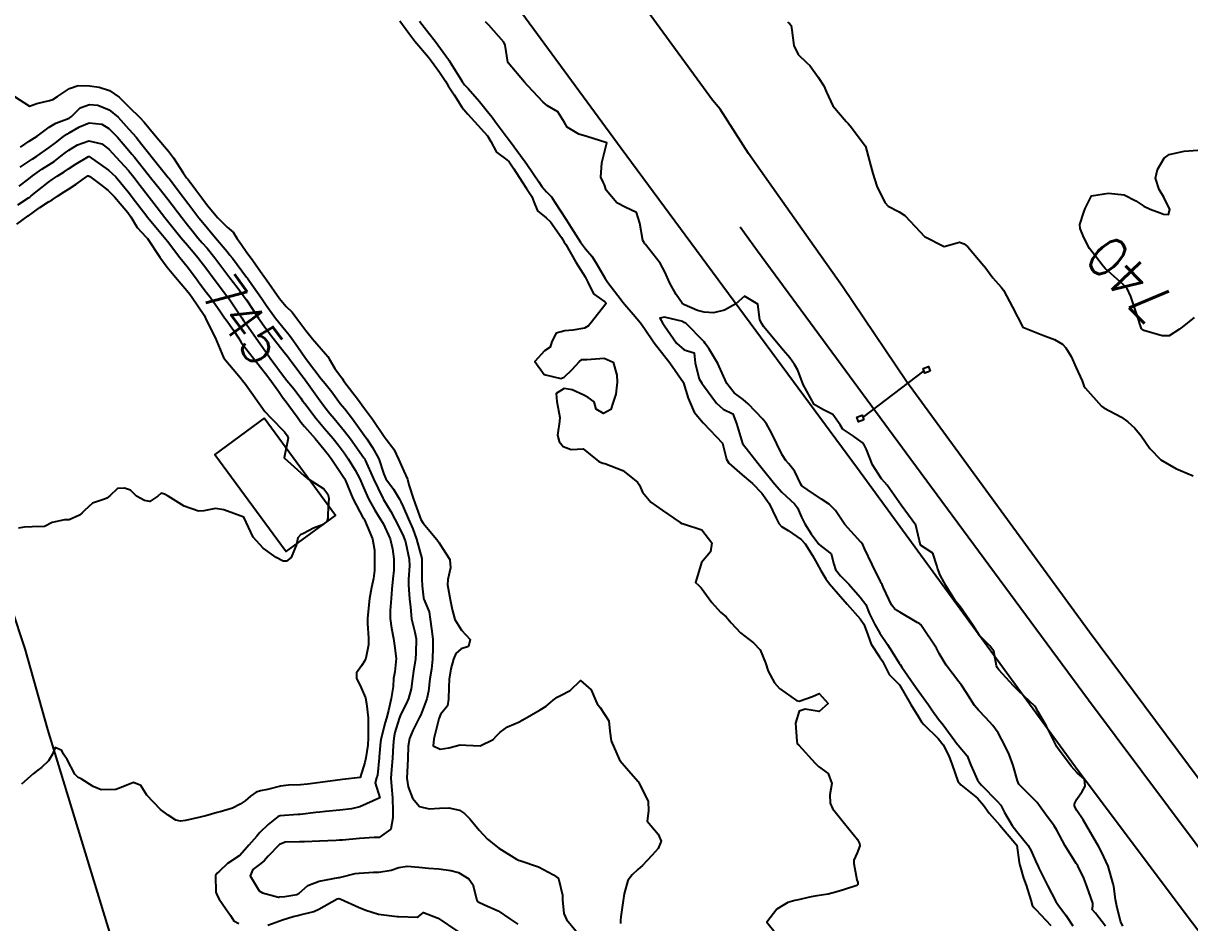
# Model space of a CAD drawing. Header units: metres. Extents: x 307586 to 320046, y 7427249 to 7434250.
# Drawn here: x 317432.6 to 317549.7, y 7431830.2 to 7431920.4 of the extents above; entities that cross this region are included whole.
import ezdxf
from ezdxf.enums import TextEntityAlignment as Align

# ---------------------------------------------------------------- set-up
doc = ezdxf.new("R2010")
doc.units = ezdxf.units.M
doc.header["$MEASUREMENT"] = 0
for name, color, linetype in [('Cotas', 45, 'Continuous'), ('Curvas de Nivel 1m', 11, 'Continuous'), ('Curvas de Nivel 5m', 15, 'Continuous'), ('Divisa', 42, 'FENCELINE2'), ('Edificações', 30, 'Continuous'), ('Linha Férrea', 20, 'Continuous'), ('Portico', 45, 'Continuous'), ('Vias Primárias', 230, 'Continuous')]:
    doc.layers.add(name, color=color, linetype=linetype)
doc.styles.add('Style-STANDARD', font='STANDARD.shx')
doc.linetypes.add('FENCELINE2', pattern='A,0.25,-0.1,[132,ltypeshp.shx,S=0.1,R=0,X=-0.1,Y=0],-0.1,1', length=1.45)

msp = doc.modelspace()

# ---------------------------------------------------------------- linework, layer by layer
at = {"layer": 'Curvas de Nivel 1m', "flags": 128}
for points, elevation in [([(317470.4, 7431920.69), (317471.3, 7431919.45), (317471.89, 7431918.67), (317473.28, 7431917.04), (317473.58, 7431916.66), (317474.36, 7431915.54), (317474.96, 7431914.64), (317475.24, 7431914.19), (317475.86, 7431913.26), (317476.26, 7431912.62), (317476.61, 7431912.02), (317477.21, 7431911.34), (317477.9, 7431910.6), (317479.18, 7431909.16), (317479.54, 7431908.58), (317480.1, 7431907.51), (317481.15, 7431906.74), (317481.36, 7431906.56), (317481.85, 7431905.84), (317482.66, 7431904.54), (317483.12, 7431903.87), (317483.63, 7431903.06), (317483.85, 7431902.53), (317484.2, 7431901.63), (317485.09, 7431900.91), (317485.51, 7431900.51), (317486.61, 7431898.95), (317486.91, 7431898.49), (317487.05, 7431898.24), (317488.08, 7431896.48), (317489.01, 7431895.01), (317489.26, 7431894.47), (317489.84, 7431893.31), (317490.98, 7431892.5), (317491.05, 7431892.44), (317491.1, 7431892.32), (317490.98, 7431892.17), (317489.63, 7431890.46), (317489.35, 7431890.07), (317488.95, 7431889.84), (317487.78, 7431889.65), (317486.95, 7431889.58), (317486.1, 7431889.34), (317485.64, 7431888.5), (317485.49, 7431887.94), (317484.92, 7431887.57), (317483.95, 7431886.52), (317484.89, 7431885.21), (317486.57, 7431884.81), (317486.89, 7431884.94), (317487.69, 7431885.7), (317488.39, 7431886.48), (317488.68, 7431886.71), (317488.92, 7431886.71), (317489.17, 7431886.72), (317490.92, 7431886.84), (317491.82, 7431886.43), (317492.18, 7431885.14), (317492.21, 7431884.43), (317492.09, 7431883.21), (317491.8, 7431882.43), (317491.59, 7431881.7), (317490.85, 7431881.3), (317490.11, 7431881.71), (317489.9, 7431882.45), (317489.31, 7431882.9), (317488.87, 7431883.11), (317487.71, 7431883.65), (317486.88, 7431883.8), (317486.09, 7431883.28), (317486.17, 7431882.5), (317486.45, 7431880.89), (317486.42, 7431880.49), (317486.22, 7431879.1), (317486.39, 7431878.49), (317486.81, 7431877.98), (317487.61, 7431877.68), (317488.81, 7431877.73), (317489.5, 7431877.16), (317490.39, 7431876.45), (317490.79, 7431876.29), (317490.98, 7431876.25), (317492.78, 7431875.56), (317494.26, 7431874.4), (317494.46, 7431874.09), (317494.75, 7431873.38), (317495.59, 7431872.38), (317496.73, 7431871.57), (317498.54, 7431870.35), (317498.72, 7431870.25), (317498.87, 7431870.2), (317500.71, 7431869.6), (317501.73, 7431868.31), (317501.59, 7431867.4), (317500.67, 7431866.32), (317500.22, 7431864.75), (317500.1, 7431864.33), (317500.37, 7431864.05), (317500.64, 7431863.8), (317501.73, 7431862.31), (317502.61, 7431861.33), (317503.18, 7431860.87), (317503.68, 7431860.28), (317504.59, 7431859.26), (317505.91, 7431858.26), (317506.57, 7431857.55), (317507.11, 7431856.24), (317507.37, 7431855.42), (317508.01, 7431854.24), (317508.52, 7431853.68), (317510.23, 7431852.48), (317510.51, 7431852.4), (317511.83, 7431852.87), (317512.52, 7431853.17), (317513.4, 7431852.17), (317512.49, 7431851.37), (317511.1, 7431851.59), (317510.49, 7431851.4), (317510.13, 7431850.21), (317510.26, 7431848.4), (317510.28, 7431848.2), (317510.34, 7431848.09), (317510.45, 7431847.99), (317512.11, 7431846.18), (317512.43, 7431845.86), (317513.42, 7431845.16), (317513.76, 7431844.16), (317513.56, 7431843), (317513.61, 7431842.16), (317513.85, 7431841.63), (317514.37, 7431840.97), (317515.05, 7431840.14), (317516.34, 7431838.51), (317516.54, 7431838.13), (317516.58, 7431837.88), (317516.32, 7431837.17), (317516, 7431836.45), (317515.97, 7431836.13), (317516.3, 7431834.47), (317516.37, 7431834.21), (317516.4, 7431834.13), (317516.39, 7431834.02), (317516.29, 7431833.92), (317514.96, 7431833.46), (317514.28, 7431833.27), (317513.42, 7431833.02), (317512.27, 7431832.87), (317511.7, 7431832.76), (317510.27, 7431832.43), (317510.06, 7431832.41), (317509.37, 7431832.21), (317508.68, 7431831.79), (317508.26, 7431831.52), (317507.24, 7431830.24), (317508.22, 7431829.01)], 741), ([(317431.6, 7431913.16), (317433.21, 7431912.13), (317433.93, 7431912.41), (317435.22, 7431912.7), (317435.53, 7431912.79), (317436.01, 7431913.1), (317437.23, 7431913.92), (317438.1, 7431914.22), (317439.23, 7431914.18), (317440.2, 7431914.03), (317441.23, 7431913.7), (317442.21, 7431913.03), (317443.21, 7431912.05), (317444.27, 7431911), (317444.72, 7431910.53), (317445.18, 7431909.96), (317446, 7431908.98), (317447.16, 7431907.62), (317447.66, 7431906.96), (317448.64, 7431905.45), (317448.98, 7431904.95), (317449.12, 7431904.76), (317449.91, 7431903.74), (317450.52, 7431902.93), (317451.09, 7431902.17), (317452.12, 7431900.91), (317453.06, 7431899.98), (317453.64, 7431899.47), (317454.03, 7431898.89), (317454.44, 7431898.27), (317455.04, 7431897.45), (317455.46, 7431896.87), (317456.57, 7431895.3), (317456.89, 7431894.85), (317457, 7431894.69), (317458.29, 7431892.84), (317458.97, 7431892.03), (317459.58, 7431891.44), (317460.06, 7431890.81), (317460.44, 7431890.29), (317460.95, 7431889.63), (317461.61, 7431888.79), (317462.92, 7431887.27), (317463.15, 7431887.01), (317463.29, 7431886.77), (317463.87, 7431885.79), (317464.62, 7431884.75), (317464.74, 7431884.61), (317464.88, 7431884.41), (317466.13, 7431882.74), (317466.85, 7431881.8), (317467.64, 7431880.72), (317468.82, 7431878.98), (317469.03, 7431878.71), (317469.8, 7431877.69), (317470.26, 7431876.69), (317470.78, 7431875.49), (317471.15, 7431874.68), (317471.3, 7431874.13), (317471.77, 7431872.67), (317472.37, 7431871.02), (317472.51, 7431870.66), (317472.72, 7431870.29), (317474.09, 7431868.64), (317474.34, 7431868.29), (317474.68, 7431867.78), (317475.42, 7431866.62), (317475.48, 7431865.8), (317475.2, 7431864.62), (317475.19, 7431864.07), (317475.44, 7431862.62), (317475.63, 7431861.61), (317475.9, 7431860.62), (317476.59, 7431859.54), (317477.45, 7431858.6), (317477.28, 7431857.89), (317476.56, 7431857.66), (317476, 7431857.18), (317475.78, 7431856.62), (317475.5, 7431855.66), (317475.35, 7431854.62), (317475.32, 7431853.82), (317475.28, 7431852.62), (317475.19, 7431851.93), (317474.49, 7431851.06), (317474.31, 7431850.63), (317473.95, 7431849.15), (317473.79, 7431848.64), (317473.73, 7431847.92), (317474.44, 7431847.6), (317475.32, 7431847.74), (317476.45, 7431848.04), (317477.06, 7431847.99), (317478.45, 7431847.91), (317479.77, 7431848.57), (317480.1, 7431848.92), (317480.46, 7431849.3), (317481.21, 7431849.82), (317482.48, 7431850.38), (317482.58, 7431850.44), (317482.73, 7431850.54), (317484.49, 7431851.55), (317485.08, 7431851.92), (317485.79, 7431852.5), (317486.19, 7431852.81), (317486.51, 7431852.98), (317487.5, 7431853.49), (317488.52, 7431854.47), (317489.62, 7431853.56), (317490.07, 7431852.45), (317490.2, 7431852.14), (317490.5, 7431851.78), (317491.38, 7431850.43), (317491.49, 7431849.4), (317491.6, 7431848.43), (317492.43, 7431846.58), (317492.49, 7431846.47), (317492.53, 7431846.42), (317493.14, 7431845.69), (317494.29, 7431844.39), (317494.34, 7431844.33), (317494.4, 7431844.22), (317495.33, 7431842.38), (317495.36, 7431841.39), (317495.24, 7431840.38), (317496.34, 7431839.05), (317496.65, 7431838.37), (317496.33, 7431837.62), (317495.73, 7431836.96), (317495.2, 7431836.38), (317494.76, 7431835.93), (317494.3, 7431835.5), (317493.72, 7431834.97), (317493.28, 7431834.41), (317492.93, 7431833.07), (317492.81, 7431832.41), (317492.6, 7431830.77), (317492.56, 7431830.42), (317492.55, 7431830.1)], 742), ([(317432.28, 7431908.03), (317433.17, 7431908.61), (317433.98, 7431909.13), (317435.18, 7431910.03), (317435.85, 7431910.43), (317437.19, 7431910.94), (317437.29, 7431910.99), (317437.41, 7431911.09), (317438.3, 7431911.98), (317439.21, 7431912.29), (317440.05, 7431912.22), (317441.2, 7431911.78), (317442.09, 7431911.03), (317443.18, 7431909.83), (317443.57, 7431909.4), (317443.9, 7431909.01), (317444.47, 7431908.3), (317445.16, 7431907.45), (317445.53, 7431906.99), (317447.12, 7431904.99), (317447.14, 7431904.97), (317447.21, 7431904.88), (317448.68, 7431902.95), (317449.09, 7431902.41), (317450.21, 7431900.93), (317450.59, 7431900.45), (317451.06, 7431899.89), (317451.89, 7431898.91), (317453.04, 7431897.54), (317453.33, 7431897.19), (317453.57, 7431896.89), (317455, 7431894.98), (317455.09, 7431894.87), (317455.3, 7431894.56), (317456.5, 7431892.85), (317456.97, 7431892.16), (317457.92, 7431890.84), (317458.94, 7431889.58), (317459.29, 7431889.18), (317459.56, 7431888.82), (317460.12, 7431888.01), (317460.91, 7431886.83), (317460.94, 7431886.8), (317461, 7431886.71), (317462.49, 7431884.78), (317462.88, 7431884.3), (317463.56, 7431883.46), (317464.06, 7431882.76), (317464.4, 7431882.3), (317464.85, 7431881.75), (317465.64, 7431880.74), (317466.82, 7431879.12), (317467.08, 7431878.73), (317467.65, 7431877.87), (317468.28, 7431876.72), (317468.77, 7431875.2), (317469, 7431874.71), (317469.74, 7431873.68), (317470.34, 7431872.69), (317470.48, 7431872.42), (317470.74, 7431871.91), (317471.27, 7431870.67), (317471.68, 7431869.7), (317472.06, 7431868.67), (317472.59, 7431866.74), (317472.6, 7431866.66), (317472.59, 7431864.71), (317472.59, 7431864.66), (317472.64, 7431864), (317472.76, 7431862.79), (317472.8, 7431862.66), (317473.32, 7431861.36), (317473.45, 7431860.65), (317473.56, 7431859.68), (317473.69, 7431858.64), (317473.71, 7431857.79), (317473.66, 7431856.64), (317473.56, 7431855.62), (317473.41, 7431854.65), (317473.26, 7431853.4), (317473.09, 7431852.65), (317472.49, 7431851.05), (317472.36, 7431850.79), (317472.3, 7431850.66), (317471.68, 7431849.45), (317471.37, 7431848.67), (317471.23, 7431847.88), (317471.2, 7431846.67), (317471.15, 7431845.94), (317471.1, 7431844.67), (317471.24, 7431843.82), (317471.66, 7431842.67), (317472.37, 7431841.84), (317473.34, 7431841.61), (317474.37, 7431841.68), (317475.31, 7431841.69), (317476.37, 7431841.46), (317476.9, 7431841.13), (317477.42, 7431840.59), (317478.35, 7431839.47), (317479.18, 7431838.57), (317480.32, 7431837.64), (317482.12, 7431836.54), (317482.31, 7431836.45), (317482.44, 7431836.41), (317484.3, 7431835.78), (317485.81, 7431834.97), (317486.29, 7431834.64), (317486.36, 7431834.49), (317486.71, 7431832.93), (317486.73, 7431832.48), (317486.86, 7431831.09), (317487.13, 7431830.48), (317488.22, 7431829.14)], 743), ([(317432.27, 7431906.01), (317433.15, 7431906.62), (317433.46, 7431906.82), (317433.94, 7431907.13), (317435.16, 7431907.98), (317435.8, 7431908.47), (317436.62, 7431909.1), (317436.94, 7431909.32), (317437.18, 7431909.45), (317438.21, 7431910.05), (317439.19, 7431910.45), (317440.46, 7431910.32), (317441.18, 7431909.89), (317442.03, 7431909.03), (317443.16, 7431907.7), (317443.47, 7431907.33), (317443.73, 7431907.01), (317445.13, 7431905.27), (317445.35, 7431904.99), (317446.35, 7431903.74), (317446.96, 7431902.97), (317447.1, 7431902.79), (317448.49, 7431900.96), (317449.07, 7431900.22), (317449.63, 7431899.51), (317450.12, 7431898.93), (317450.55, 7431898.43), (317451.04, 7431897.87), (317451.81, 7431896.91), (317453.01, 7431895.31), (317453.33, 7431894.9), (317454.06, 7431893.95), (317454.86, 7431892.87), (317454.98, 7431892.69), (317456.2, 7431890.86), (317456.94, 7431889.81), (317457.68, 7431888.84), (317458.92, 7431887.29), (317459.11, 7431887.03), (317459.26, 7431886.82), (317460.46, 7431885.24), (317460.79, 7431884.8), (317460.83, 7431884.75), (317460.88, 7431884.68), (317462.22, 7431882.79), (317462.85, 7431881.93), (317463.36, 7431881.28), (317463.78, 7431880.77), (317464.82, 7431879.52), (317465.42, 7431878.74), (317466.79, 7431876.84), (317466.86, 7431876.73), (317466.91, 7431876.61), (317467.73, 7431874.72), (317468.69, 7431872.77), (317468.71, 7431872.71), (317468.74, 7431872.66), (317469.49, 7431871.45), (317469.9, 7431870.69), (317470.7, 7431869.1), (317470.87, 7431868.68), (317470.96, 7431868.41), (317471.32, 7431866.67), (317471.35, 7431865.98), (317471.26, 7431864.67), (317471.25, 7431864.06), (317471.37, 7431862.67), (317471.45, 7431861.84), (317471.55, 7431860.67), (317471.9, 7431859.35), (317472.03, 7431858.67), (317472, 7431857.22), (317471.96, 7431856.67), (317471.77, 7431855.43), (317471.66, 7431854.67), (317471.53, 7431853.65), (317471.27, 7431852.67), (317471.03, 7431852.15), (317470.49, 7431851.1), (317470.33, 7431850.68), (317469.9, 7431849.25), (317469.78, 7431848.69), (317469.71, 7431847.95), (317469.65, 7431846.69), (317469.55, 7431845.56), (317469.5, 7431844.69), (317469.55, 7431843.84), (317469.64, 7431842.69), (317469.7, 7431841.36), (317469.69, 7431840.69), (317469.47, 7431839.56), (317468.33, 7431838.73), (317468.3, 7431838.73), (317467.82, 7431838.71), (317466.33, 7431838.61), (317464.62, 7431838.46), (317464.33, 7431838.44), (317464, 7431838.43), (317462.33, 7431838.34), (317460.83, 7431838.3), (317460.33, 7431838.29), (317458.89, 7431838.25), (317458.32, 7431838.02), (317457.16, 7431836.84), (317456.76, 7431836.39), (317456.3, 7431836.02), (317455.64, 7431835.51), (317455.37, 7431834.86), (317456.27, 7431833.37), (317456.59, 7431833.17), (317457.85, 7431832.83), (317458.19, 7431832.75), (317458.26, 7431832.75), (317458.32, 7431832.76), (317458.83, 7431832.81), (317460.06, 7431833.01), (317460.27, 7431833.13), (317461.16, 7431833.9), (317462.28, 7431834.35), (317464.23, 7431834.7), (317464.28, 7431834.71), (317464.32, 7431834.71), (317464.48, 7431834.75), (317465.91, 7431835.11), (317466.29, 7431835.16), (317467.76, 7431835.24), (317468.29, 7431835.26), (317469.53, 7431835.45), (317470.3, 7431835.72), (317471.13, 7431835.84), (317472.3, 7431835.73), (317473.28, 7431835.66), (317474.3, 7431835.57), (317475.5, 7431835.41), (317476.29, 7431835.22), (317477.31, 7431834.59), (317477.71, 7431834.02), (317478.09, 7431832.58), (317478.13, 7431832.45), (317478.26, 7431832.28), (317478.88, 7431831.95), (317480.25, 7431831.37), (317481.43, 7431830.55), (317482.24, 7431830.04)], 744), ([(317432.01, 7431902.23), (317433.1, 7431902.92), (317433.23, 7431903.01), (317433.38, 7431903.14), (317435.12, 7431904.5), (317435.47, 7431904.76), (317435.99, 7431905.1), (317436.67, 7431905.55), (317437.13, 7431905.86), (317437.89, 7431906.34), (317439.12, 7431907.07), (317439.14, 7431907.08), (317439.18, 7431907.07), (317441.13, 7431905.72), (317441.86, 7431905.03), (317443.11, 7431903.52), (317443.33, 7431903.24), (317443.5, 7431903.01), (317444.98, 7431901.08), (317445.06, 7431900.99), (317446.73, 7431898.97), (317447.05, 7431898.57), (317448.3, 7431896.96), (317449.02, 7431896.04), (317449.86, 7431894.94), (317450.35, 7431894.28), (317450.99, 7431893.44), (317451.37, 7431892.92), (317452.37, 7431891.49), (317452.79, 7431890.9), (317452.95, 7431890.67), (317453.69, 7431889.64), (317454.18, 7431888.88), (317454.46, 7431888.41), (317454.92, 7431887.8), (317455.67, 7431886.86), (317456.89, 7431885.31), (317457.25, 7431884.85), (317458.19, 7431883.51), (317458.67, 7431882.83), (317458.86, 7431882.58), (317459.62, 7431881.6), (317460.17, 7431880.81), (317460.44, 7431880.41), (317460.83, 7431879.98), (317461.88, 7431878.79), (317462.8, 7431877.67), (317463.2, 7431877.18), (317463.5, 7431876.77), (317464.76, 7431874.87), (317464.84, 7431874.75), (317464.89, 7431874.62), (317465.67, 7431872.74), (317466.72, 7431870.78), (317466.76, 7431870.73), (317466.83, 7431870.62), (317467.65, 7431868.72), (317467.83, 7431867.57), (317467.85, 7431866.72), (317467.86, 7431865.52), (317467.74, 7431864.72), (317467.53, 7431863.83), (317467.34, 7431862.72), (317467.26, 7431862.08), (317467.13, 7431860.72), (317467.13, 7431860.19), (317467.24, 7431858.72), (317467.24, 7431858.05), (317466.96, 7431856.73), (317466.84, 7431856.44), (317466.54, 7431855.96), (317466.03, 7431855.24), (317466.04, 7431854.73), (317466.51, 7431853.76), (317466.93, 7431852.73), (317467.04, 7431852.19), (317467.2, 7431850.72), (317467.2, 7431849.99), (317467.21, 7431848.72), (317467.18, 7431847.99), (317466.99, 7431846.72), (317466.89, 7431846.26), (317466.4, 7431844.73), (317464.62, 7431844.53), (317464.4, 7431844.51), (317464.12, 7431844.48), (317462.4, 7431844.25), (317461.11, 7431844.08), (317460.4, 7431844.02), (317459.22, 7431843.98), (317458.39, 7431843.86), (317457.09, 7431843.54), (317456.39, 7431843.4), (317455.97, 7431843.27), (317455.4, 7431842.86), (317454.85, 7431842.4), (317454.37, 7431842.06), (317453.58, 7431841.67), (317452.36, 7431841.29), (317452.03, 7431841.23), (317450.91, 7431840.91), (317450.48, 7431840.79), (317450.35, 7431840.77), (317448.85, 7431840.43), (317448.35, 7431840.35), (317447.88, 7431840.48), (317447.14, 7431840.96), (317446.36, 7431841.52), (317444.99, 7431842.98), (317444.39, 7431843.94), (317443.64, 7431844.24), (317442.39, 7431843.74), (317441.86, 7431843.55), (317440.39, 7431843.5), (317439.6, 7431843.84), (317438.4, 7431844.61), (317438.1, 7431844.76), (317437.74, 7431845.07), (317436.97, 7431846.54), (317436.61, 7431847.09), (317436.56, 7431847.21), (317436.44, 7431847.47), (317435.79, 7431847.75), (317435.52, 7431847.1), (317435.12, 7431846.41), (317434.41, 7431845.76), (317434.04, 7431845.48), (317433.57, 7431845.12), (317432.39, 7431844.07)], 746), ([(317431.92, 7431900.29), (317433.07, 7431901.12), (317433.1, 7431901.14), (317434.25, 7431901.96), (317435.09, 7431902.53), (317435.46, 7431902.74), (317436.01, 7431903.1), (317436.67, 7431903.54), (317437.11, 7431903.81), (317437.9, 7431904.3), (317438.97, 7431905.07), (317439.06, 7431905.13), (317439.12, 7431905.14), (317439.26, 7431905.07), (317440.32, 7431904.26), (317441.11, 7431903.67), (317441.75, 7431903.03), (317443.08, 7431901.45), (317443.37, 7431901.02), (317444.02, 7431899.96), (317444.92, 7431898.99), (317444.99, 7431898.93), (317445.05, 7431898.84), (317446.29, 7431896.98), (317447.02, 7431895.97), (317447.85, 7431894.96), (317448.99, 7431893.63), (317449.29, 7431893.25), (317449.52, 7431892.94), (317450.73, 7431891.15), (317450.84, 7431890.92), (317450.87, 7431890.84), (317450.95, 7431890.69), (317451.86, 7431888.91), (317452.52, 7431887.3), (317452.68, 7431886.9), (317452.91, 7431886.6), (317454.39, 7431884.88), (317454.6, 7431884.6), (317454.88, 7431884.24), (317455.86, 7431882.86), (317456.84, 7431881.47), (317457.43, 7431880.84), (317458.82, 7431879.44), (317459.08, 7431879.09), (317459.17, 7431878.82), (317458.79, 7431876.83), (317460.77, 7431875.02), (317461.08, 7431874.8), (317462.75, 7431873.73), (317463.15, 7431873.18), (317463.25, 7431872.77), (317463.17, 7431871.22), (317463.15, 7431870.77), (317463.05, 7431870.44), (317462.71, 7431870.14), (317461.72, 7431869.78), (317460.7, 7431869.25), (317460.41, 7431869.1), (317460.13, 7431868.81), (317460, 7431868.12), (317459.46, 7431866.82), (317459.02, 7431866.47), (317458.67, 7431866.46), (317457.96, 7431866.84), (317456.68, 7431867.78), (317455.65, 7431868.86), (317454.71, 7431870.87), (317452.72, 7431871.61), (317451.89, 7431871.74), (317450.72, 7431871.5), (317450.18, 7431871.47), (317448.73, 7431871.98), (317447.12, 7431872.97), (317446.75, 7431873.19), (317446.43, 7431873.29), (317446.09, 7431872.98), (317445.27, 7431872.45), (317444.74, 7431872.56), (317443.94, 7431873), (317443.33, 7431873.59), (317442.75, 7431873.8), (317442.03, 7431873.75), (317441.26, 7431873.03), (317440.98, 7431872.8), (317440.74, 7431872.7), (317439.52, 7431872.27), (317438.72, 7431871.56), (317438.49, 7431871.3), (317438.23, 7431871.07), (317437.17, 7431870.62), (317436.71, 7431870.61), (317435.48, 7431870.33), (317434.7, 7431869.93), (317433.48, 7431869.91), (317432.7, 7431869.88), (317432.08, 7431869.76)], 747), ([(317541.25, 7431829.83), (317540.26, 7431831.14), (317539.93, 7431831.51), (317540, 7431831.84), (317540, 7431832.12), (317539.37, 7431833.85), (317539.07, 7431834.63), (317538.47, 7431835.87), (317538.42, 7431835.97), (317538.32, 7431836.12), (317537.22, 7431837.88), (317536.36, 7431839.45), (317536.09, 7431839.89), (317535.23, 7431841.05), (317534.63, 7431841.91), (317534.39, 7431842.25), (317532.69, 7431843.94), (317532.56, 7431844.09), (317532.42, 7431844.42), (317531.99, 7431845.94), (317531.57, 7431847.07), (317531.14, 7431847.95), (317530.47, 7431849.22), (317529.96, 7431849.97), (317529.25, 7431850.73), (317528.5, 7431851.49), (317528.1, 7431851.99), (317527.3, 7431853.23), (317526.79, 7431854.01), (317526.54, 7431854.36), (317525.27, 7431856.02), (317524.56, 7431857.19), (317524.28, 7431857.74), (317524.1, 7431858.04), (317522.97, 7431859.68), (317522.71, 7431860.06), (317522.66, 7431860.12), (317522.6, 7431860.16), (317522.36, 7431860.31), (317520.62, 7431861.34), (317520.15, 7431861.62), (317519.78, 7431862.09), (317518.98, 7431863.77), (317518.82, 7431864.11), (317518.76, 7431864.22), (317518.66, 7431864.41), (317517.81, 7431866.12), (317517.06, 7431867.75), (317516.88, 7431868.13), (317516.7, 7431868.38), (317515.09, 7431870.15), (317514.73, 7431870.66), (317514.13, 7431871.55), (317513.5, 7431872.17), (317512.75, 7431872.7), (317511.3, 7431873.66), (317510.77, 7431874.02), (317510.66, 7431874.2), (317510.05, 7431875.47), (317509.46, 7431876.22), (317509.15, 7431876.58), (317508.8, 7431877.15), (317508.26, 7431878.24), (317507.73, 7431879.34), (317507.22, 7431880.25), (317506.85, 7431880.71), (317505.36, 7431882.27), (317504.87, 7431882.69), (317503.96, 7431883.37), (317503.23, 7431884.29), (317502.89, 7431885.03), (317502.32, 7431886.31), (317501.43, 7431887.81), (317501.07, 7431888.32), (317500.94, 7431888.48), (317499.1, 7431890.35), (317499.01, 7431890.4), (317498.96, 7431890.43), (317498.8, 7431890.52), (317496.97, 7431890.94), (317496.5, 7431890.85), (317496.76, 7431890.37), (317496.96, 7431890.1), (317498.19, 7431888.36), (317498.93, 7431887.66), (317499.95, 7431887.36), (317500.04, 7431886.33), (317500.44, 7431884.78), (317500.73, 7431884.32), (317500.79, 7431884.23), (317500.88, 7431884.1), (317502.2, 7431882.31), (317502.86, 7431881.72), (317503.83, 7431881.26), (317504.21, 7431880.28), (317504.81, 7431878.27), (317506.39, 7431876.25), (317506.79, 7431875.78), (317508.03, 7431874.24), (317508.76, 7431873.39), (317510.04, 7431872.21), (317510.34, 7431871.81), (317510.73, 7431870.89), (317511.05, 7431870.2), (317511.69, 7431869.21), (317512.47, 7431868.18), (317512.69, 7431867.98), (317513.71, 7431867.19), (317513.96, 7431866.16), (317514.13, 7431865.62), (317514.66, 7431864.99), (317515.49, 7431864.14), (317516.63, 7431862.86), (317517.19, 7431862.12), (317517.55, 7431861.18), (317518.09, 7431860.12), (317518.59, 7431859.25), (317519.35, 7431858.1), (317519.85, 7431857.37), (317520.55, 7431856.21), (317520.63, 7431856.08), (317520.81, 7431855.82), (317522.02, 7431854.07), (317522.52, 7431853.39), (317523.48, 7431852.05), (317523.89, 7431851.43), (317524.49, 7431850.61), (317524.96, 7431850.03), (317526.39, 7431848.07), (317526.43, 7431848.01), (317526.45, 7431847.99), (317527.36, 7431846.91), (317527.73, 7431846), (317528.42, 7431844.49), (317528.62, 7431844.2), (317528.8, 7431843.98), (317530.39, 7431842.37), (317530.74, 7431841.96), (317531.11, 7431841.22), (317531.87, 7431839.94), (317532.35, 7431839.34), (317533.49, 7431837.92), (317533.79, 7431837.38), (317534.32, 7431836.16), (317534.45, 7431835.91), (317534.58, 7431835.64), (317535.42, 7431833.9), (317536.27, 7431832.3), (317536.55, 7431831.89), (317537.29, 7431830.92), (317537.99, 7431829.86)], 739)]:
    msp.add_lwpolyline(points, dxfattribs=dict(at, elevation=elevation))
at = {"layer": 'Curvas de Nivel 5m', "flags": 128}
for points, elevation in [([(317472.37, 7431920.67), (317473.3, 7431919.46), (317473.94, 7431918.65), (317475.27, 7431916.81), (317475.35, 7431916.71), (317475.39, 7431916.64), (317475.53, 7431916.38), (317476.66, 7431914.62), (317476.9, 7431914.28), (317477.24, 7431913.91), (317478.38, 7431912.6), (317479.21, 7431911.59), (317479.66, 7431911.04), (317479.98, 7431910.58), (317481.18, 7431908.99), (317481.52, 7431908.56), (317482.51, 7431907.19), (317482.99, 7431906.54), (317483.15, 7431906.32), (317484.35, 7431904.53), (317484.66, 7431904.06), (317485.11, 7431903.54), (317485.62, 7431903.02), (317485.97, 7431902.5), (317487.09, 7431900.77), (317487.27, 7431900.49), (317487.59, 7431899.97), (317488.53, 7431898.48), (317489.05, 7431897.81), (317489.66, 7431897.08), (317490.06, 7431896.45), (317491.01, 7431894.84), (317491.29, 7431894.44), (317492.3, 7431893.12), (317492.83, 7431892.42), (317492.98, 7431892.23), (317493.83, 7431891.27), (317494.57, 7431890.4), (317494.95, 7431889.82), (317495.92, 7431888.38), (317496.92, 7431887.13), (317497.49, 7431886.36), (317498.88, 7431884.38), (317498.89, 7431884.35), (317499.36, 7431882.83), (317499.54, 7431882.34), (317499.95, 7431881.43), (317500.84, 7431880.36), (317500.88, 7431880.32), (317502.81, 7431878.3), (317503.19, 7431876.69), (317503.44, 7431876.29), (317504.78, 7431875.14), (317505.82, 7431874.26), (317506.76, 7431873.3), (317507.48, 7431872.24), (317508.18, 7431870.78), (317508.44, 7431870.23), (317508.72, 7431869.93), (317509.39, 7431869.54), (317510.7, 7431868.65), (317511.11, 7431868.2), (317511.83, 7431867.04), (317512.29, 7431866.18), (317512.67, 7431865.52), (317513.17, 7431864.68), (317513.54, 7431864.17), (317514.63, 7431862.9), (317515.3, 7431862.14), (317516.61, 7431860.67), (317516.98, 7431860.13), (317517.27, 7431859.45), (317517.74, 7431858.12), (317518.56, 7431856.85), (317518.88, 7431856.43), (317519.04, 7431856.1), (317519.55, 7431855.1), (317520.53, 7431854.09), (317520.57, 7431854.04), (317521.7, 7431852.07), (317522.49, 7431850.83), (317522.78, 7431850.35), (317523.01, 7431850.05), (317524.46, 7431848.66), (317524.97, 7431848.02), (317525.53, 7431846.93), (317525.86, 7431846.02), (317526.42, 7431844.39), (317526.72, 7431844.01), (317528.39, 7431842.66), (317529.02, 7431841.98), (317529.56, 7431841.16), (317530.37, 7431840.26), (317530.64, 7431839.96), (317532.33, 7431837.98), (317532.35, 7431837.94), (317532.58, 7431836.2), (317532.64, 7431835.94), (317533.02, 7431834.65), (317533.28, 7431833.93), (317533.77, 7431832.42), (317533.91, 7431831.92), (317534.05, 7431831.7), (317534.26, 7431831.48), (317535.76, 7431829.89)], 740), ([(317543.01, 7431829.81), (317542.75, 7431830.31), (317542.39, 7431831.82), (317542.27, 7431832.51), (317542.09, 7431833.82), (317542.04, 7431834.08), (317541.54, 7431835.83), (317540.87, 7431837.29), (317540.56, 7431837.84), (317540.34, 7431838.2), (317539.37, 7431839.85), (317539.02, 7431840.51), (317538.38, 7431841.45), (317538.16, 7431841.87), (317538.16, 7431842.1), (317538.39, 7431842.56), (317538.93, 7431843.33), (317539.22, 7431843.86), (317539.15, 7431844.59), (317538.43, 7431845.23), (317537.8, 7431845.88), (317536.45, 7431847.72), (317536.38, 7431847.82), (317536.33, 7431847.89), (317536.19, 7431848.16), (317535.33, 7431849.9), (317534.5, 7431851.35), (317534.3, 7431851.72), (317534.16, 7431851.92), (317532.53, 7431853.45), (317532.01, 7431853.95), (317530.55, 7431855.54), (317530.37, 7431855.79), (317530.32, 7431855.96), (317530.04, 7431857.44), (317529.64, 7431857.97), (317528.59, 7431859), (317527.96, 7431860), (317526.62, 7431861.94), (317526.56, 7431862.01), (317526.21, 7431862.43), (317525.21, 7431864.02), (317524.66, 7431865.05), (317524.38, 7431865.75), (317524.31, 7431866.04), (317523.91, 7431867.27), (317522.69, 7431868.06), (317522.22, 7431870.07), (317520.74, 7431872.08), (317519.32, 7431874.1), (317519.07, 7431874.4), (317518.78, 7431874.74), (317517.85, 7431876.12), (317517.25, 7431877.68), (317517.03, 7431878.13), (317516.82, 7431878.36), (317515.95, 7431879.02), (317514.84, 7431879.76), (317514.6, 7431880.15), (317513.89, 7431881.2), (317512.86, 7431881.69), (317512.01, 7431882.19), (317510.89, 7431884.2), (317510.35, 7431885.65), (317510.04, 7431886.21), (317509.56, 7431886.86), (317508.93, 7431887.61), (317508.4, 7431888.24), (317506.96, 7431890), (317506.77, 7431890.25), (317506.55, 7431890.67), (317506.35, 7431892.26), (317504.99, 7431893.07), (317504.12, 7431892.28), (317502.98, 7431891.65), (317501.9, 7431891.38), (317500.97, 7431891.44), (317500.29, 7431891.64), (317498.98, 7431892.18), (317498.75, 7431892.35), (317498.13, 7431893.22), (317497.52, 7431894.36), (317497.02, 7431895.5), (317496.52, 7431896.38), (317495.05, 7431898.24), (317494.99, 7431898.33), (317494.95, 7431898.39), (317494.8, 7431898.65), (317494.49, 7431900.4), (317494.16, 7431901.47), (317493.1, 7431901.96), (317492.17, 7431902.43), (317491.12, 7431903.7), (317490.93, 7431904.25), (317490.86, 7431904.44), (317490.58, 7431905), (317490.66, 7431906.45), (317491.17, 7431908.44), (317489.18, 7431909.09), (317488.36, 7431909.31), (317487.2, 7431910.03), (317486.92, 7431910.49), (317486.26, 7431911.55), (317485.22, 7431912.16), (317484.77, 7431912.52), (317483.24, 7431914.17), (317482.92, 7431914.54), (317481.27, 7431916.5), (317481.25, 7431916.56), (317480.98, 7431918.25), (317480.83, 7431918.57), (317479.32, 7431920.27), (317479, 7431920.59)], 740), ([(317509.33, 7431920.56), (317509.53, 7431920.44), (317509.68, 7431920.22), (317509.77, 7431919.77), (317509.97, 7431918.22), (317510.4, 7431917.33), (317511.28, 7431916.49), (317511.56, 7431916.2), (317512.4, 7431915.05), (317512.96, 7431914.18), (317513.24, 7431913.54), (317513.88, 7431912.17), (317515.21, 7431910.6), (317515.43, 7431910.38), (317515.62, 7431910.15), (317517.17, 7431908.13), (317517.69, 7431906.12), (317517.89, 7431905.38), (317518.28, 7431904.12), (317519.11, 7431902.46), (317519.44, 7431902.1), (317520.53, 7431901.52), (317521.09, 7431901.17), (317522.13, 7431900.07), (317523.07, 7431899.04), (317525.05, 7431898.04), (317526.61, 7431898.47), (317527.06, 7431898.33), (317527.42, 7431898.01), (317529.03, 7431896.12), (317529.09, 7431896.04), (317529.13, 7431895.99), (317529.95, 7431894.91), (317530.78, 7431893.96), (317531.01, 7431893.65), (317531.92, 7431891.95), (317532.96, 7431889.94), (317534.95, 7431889.14), (317536.14, 7431888.7), (317536.94, 7431888.26), (317537.29, 7431887.89), (317537.81, 7431887), (317538.32, 7431885.88), (317538.9, 7431884.55), (317539.1, 7431884.07), (317539.21, 7431883.87), (317540.87, 7431882.02), (317541.1, 7431881.84), (317542.85, 7431880.9), (317543.5, 7431880.46), (317544.2, 7431879.8), (317544.83, 7431879.03), (317545.71, 7431877.78), (317546.8, 7431876.63), (317548.31, 7431875.75), (317548.79, 7431875.55), (317550.08, 7431875.03)], 740), ([(317432.15, 7431904.11), (317433.12, 7431904.85), (317433.49, 7431905.13), (317434.45, 7431905.8), (317435.14, 7431906.23), (317435.68, 7431906.57), (317436.35, 7431907.1), (317436.79, 7431907.46), (317437.16, 7431907.71), (317438.01, 7431908.24), (317439.17, 7431908.67), (317440.47, 7431908.35), (317441.16, 7431907.82), (317441.91, 7431907.03), (317443.13, 7431905.66), (317443.67, 7431905.01), (317444.3, 7431904.18), (317445.1, 7431903.14), (317445.22, 7431902.99), (317445.68, 7431902.4), (317446.79, 7431900.97), (317447.07, 7431900.62), (317448.41, 7431898.96), (317449.05, 7431898.18), (317449.62, 7431897.52), (317450.11, 7431896.93), (317451.02, 7431895.76), (317451.65, 7431894.91), (317452.99, 7431893.14), (317453.09, 7431893), (317453.17, 7431892.9), (317453.58, 7431892.29), (317454.51, 7431890.88), (317454.7, 7431890.62), (317454.95, 7431890.28), (317455.95, 7431888.86), (317456.92, 7431887.48), (317457.38, 7431886.85), (317458.81, 7431884.91), (317458.87, 7431884.83), (317458.88, 7431884.81), (317459.77, 7431883.72), (317460.46, 7431882.81), (317460.63, 7431882.57), (317460.86, 7431882.28), (317462, 7431880.79), (317462.83, 7431879.77), (317463.68, 7431878.77), (317464.19, 7431878.14), (317464.8, 7431877.35), (317465.21, 7431876.75), (317465.91, 7431875.6), (317466.38, 7431874.73), (317466.75, 7431873.85), (317467.24, 7431872.73), (317467.87, 7431871.58), (317468.41, 7431870.71), (317468.72, 7431870.24), (317469.43, 7431868.7), (317469.67, 7431867.69), (317469.79, 7431866.69), (317469.78, 7431865.57), (317469.69, 7431864.69), (317469.58, 7431863.64), (317469.52, 7431862.7), (317469.43, 7431861.52), (317469.42, 7431860.7), (317469.56, 7431859.73), (317469.74, 7431858.69), (317469.87, 7431858), (317470.02, 7431856.69), (317469.88, 7431855.35), (317469.77, 7431854.69), (317469.71, 7431853.88), (317469.52, 7431852.69), (317469.26, 7431851.46), (317469.04, 7431850.7), (317468.91, 7431850.27), (317468.51, 7431848.71), (317468.45, 7431848.34), (317468.32, 7431846.83), (317468.31, 7431846.71), (317468.14, 7431844.98), (317468.06, 7431844.71), (317467.9, 7431844.22), (317468.38, 7431842.7), (317466.37, 7431841.8), (317465.52, 7431841.59), (317464.37, 7431841.47), (317462.92, 7431841.32), (317462.37, 7431841.26), (317461.94, 7431841.22), (317460.37, 7431841.04), (317460.14, 7431841.02), (317458.36, 7431840.9), (317458.17, 7431840.82), (317457.17, 7431840.02), (317456.34, 7431839.21), (317456.16, 7431839.02), (317456.02, 7431838.85), (317455.24, 7431837.94), (317454.31, 7431836.91), (317454.26, 7431836.87), (317453.08, 7431836.11), (317452.29, 7431835.35), (317452.05, 7431835.13), (317451.89, 7431834.9), (317451.92, 7431833.25), (317452.05, 7431832.9), (317452.26, 7431832.52), (317452.91, 7431831.55), (317453.37, 7431830.88), (317453.71, 7431830.35), (317454.23, 7431830.08)], 745), ([(317550.17, 7431890.93), (317548.96, 7431889.95), (317548.85, 7431889.87), (317548.68, 7431889.75), (317547.64, 7431889.07), (317546.95, 7431889.09), (317545.11, 7431889.63), (317544.96, 7431889.69), (317544.86, 7431889.79), (317544.4, 7431891.23), (317544.22, 7431891.81), (317543.8, 7431893.02), (317543.43, 7431893.82), (317543.02, 7431894.25), (317541.23, 7431895.84), (317541.04, 7431896.06), (317540.26, 7431897.07), (317539.66, 7431897.86), (317539.07, 7431898.94), (317538.73, 7431899.87), (317538.69, 7431900.27), (317539.1, 7431901.49), (317539.22, 7431901.87), (317539.85, 7431903.14), (317541.13, 7431903.35), (317541.56, 7431903.4), (317543.12, 7431903.23), (317544.3, 7431902.62), (317545.11, 7431902.08), (317545.76, 7431901.79), (317546.74, 7431901.42), (317547.1, 7431901.28), (317547.6, 7431901.27), (317547.71, 7431901.76), (317547.12, 7431903), (317546.66, 7431903.78), (317546.28, 7431904.92), (317546.47, 7431905.78), (317547.16, 7431906.92), (317547.66, 7431907.27), (317549.17, 7431907.61), (317550.54, 7431907.73)], 740), ([(317457.15, 7431829.91), (317458.24, 7431830.32), (317458.6, 7431830.46), (317459.68, 7431830.81), (317460.14, 7431830.91), (317460.24, 7431830.93), (317461.74, 7431831.3), (317462.25, 7431831.53), (317464.08, 7431832.57), (317464.26, 7431832.61), (317464.47, 7431832.54), (317466.25, 7431831.74), (317466.96, 7431831.43), (317468.25, 7431831.04), (317470.12, 7431830.81), (317470.24, 7431830.8), (317472.18, 7431830.73), (317472.24, 7431830.75), (317472.78, 7431831.19), (317474.24, 7431830.63), (317476.22, 7431829.3)], 745)]:
    msp.add_lwpolyline(points, dxfattribs=dict(at, elevation=elevation))
at = {"layer": 'Divisa'}
msp.add_lwpolyline([(317600.77, 7431750.7), (317596.77, 7431756.38), (317599.33, 7431757.7), (317597.58, 7431759.7), (317594.29, 7431767.48), (317589.55, 7431773.35), (317589.01, 7431772.91), (317574.65, 7431792.74), (317561.1, 7431811.58), (317561.48, 7431814.82), (317538.51, 7431845.43), (317516.34, 7431875.75), (317492.61, 7431907.87), (317461.59, 7431950.17), (317443.18, 7431976.67), (317431.31, 7431992.06)], dxfattribs=at)
at = {"layer": 'Edificações'}
msp.add_lwpolyline([(317456.76, 7431880.8), (317451.81, 7431877.17), (317458.97, 7431867.42), (317463.92, 7431871.06)], close=True, dxfattribs=at)
at = {"layer": 'Linha Férrea'}
for points in [[(317738.08, 7431590.78), (317709.87, 7431629.33), (317686.83, 7431660.67), (317661.64, 7431695.07), (317632.11, 7431735.63), (317622.52, 7431748.76), (317609.99, 7431766.39), (317593.89, 7431787.17), (317583.45, 7431799.6), (317568.94, 7431819.62), (317555.16, 7431838.51), (317539.66, 7431859.35), (317521.27, 7431884.5), (317514.85, 7431894.03), (317511.59, 7431898.61), (317505.4, 7431907.38), (317502.55, 7431911.84), (317501.8, 7431912.75), (317476.32, 7431947.63), (317444.87, 7431989.46), (317434.16, 7432003.97), (317415.46, 7432029.48)], [(317504.57, 7431900.01), (317506.3, 7431897.61), (317521.72, 7431876.7), (317539.55, 7431852.54), (317552.94, 7431834.65), (317565.66, 7431817.15), (317576.39, 7431802.68), (317589.82, 7431784.71), (317601.03, 7431769.54), (317616.93, 7431749.71), (317658.43, 7431692.73), (317683.62, 7431658.32), (317706.66, 7431626.98), (317734.87, 7431588.43)]]:
    msp.add_lwpolyline(points, dxfattribs=at)
at = {"layer": 'Portico'}
msp.add_lwpolyline([(317516.9, 7431880.88), (317523.04, 7431885.56)], dxfattribs=at)
for points in [[(317523.65, 7431885.54), (317523.13, 7431885.34), (317522.96, 7431885.79), (317523.48, 7431885.99)], [(317516.99, 7431880.65), (317516.47, 7431880.45), (317516.3, 7431880.91), (317516.82, 7431881.11)]]:
    msp.add_lwpolyline(points, close=True, dxfattribs=at)
at = {"layer": 'Vias Primárias'}
msp.add_lwpolyline([(317429.94, 7431865.96), (317432.73, 7431857.67), (317434.99, 7431849.55), (317465.45, 7431749.95)], dxfattribs=at)
msp.add_lwpolyline([(317429.94, 7431865.96), (317432.73, 7431857.67), (317434.99, 7431849.55), (317465.45, 7431749.95)], dxfattribs=at)

# ---------------------------------------------------------------- texts
at = {"layer": 'Cotas', "style": 'Style-STANDARD'}
for s, rotation, p in [('740', 134.2004, (317543.67, 7431894.74, 740)), ('745', 306.1285, (317454.65, 7431890.68, 745))]:
    msp.add_text(s, height=4, rotation=rotation, dxfattribs=at).set_placement(p, align=Align.MIDDLE_CENTER)

doc.saveas('drawing.dxf')
